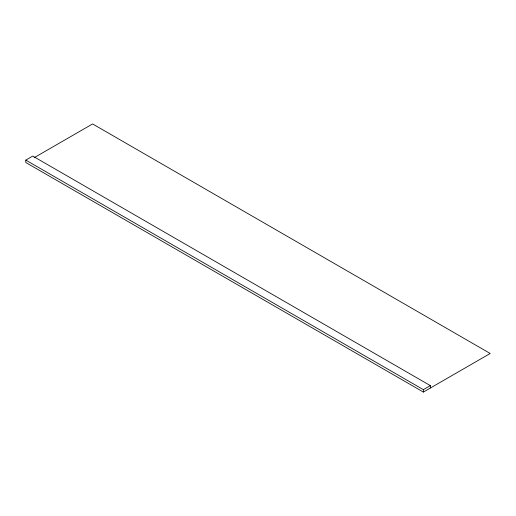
<?xml version="1.0" encoding="UTF-8"?>
<svg xmlns="http://www.w3.org/2000/svg" width="516" height="516" viewBox="0 0 516 516"><rect width="100%" height="100%" fill="white"/><g stroke="black" fill="none" stroke-linecap="round" stroke-linejoin="round"><path stroke-width="0.77" d="M34.166 157.683L92.609 123.943L490.2 353.486L423.391 392.057L25.8 162.514L25.8 160.108L32.772 156.084L430.363 385.626L430.363 388.032M25.8 160.108L423.391 389.651L430.363 385.626M423.391 389.651L423.391 392.057"/></g></svg>
